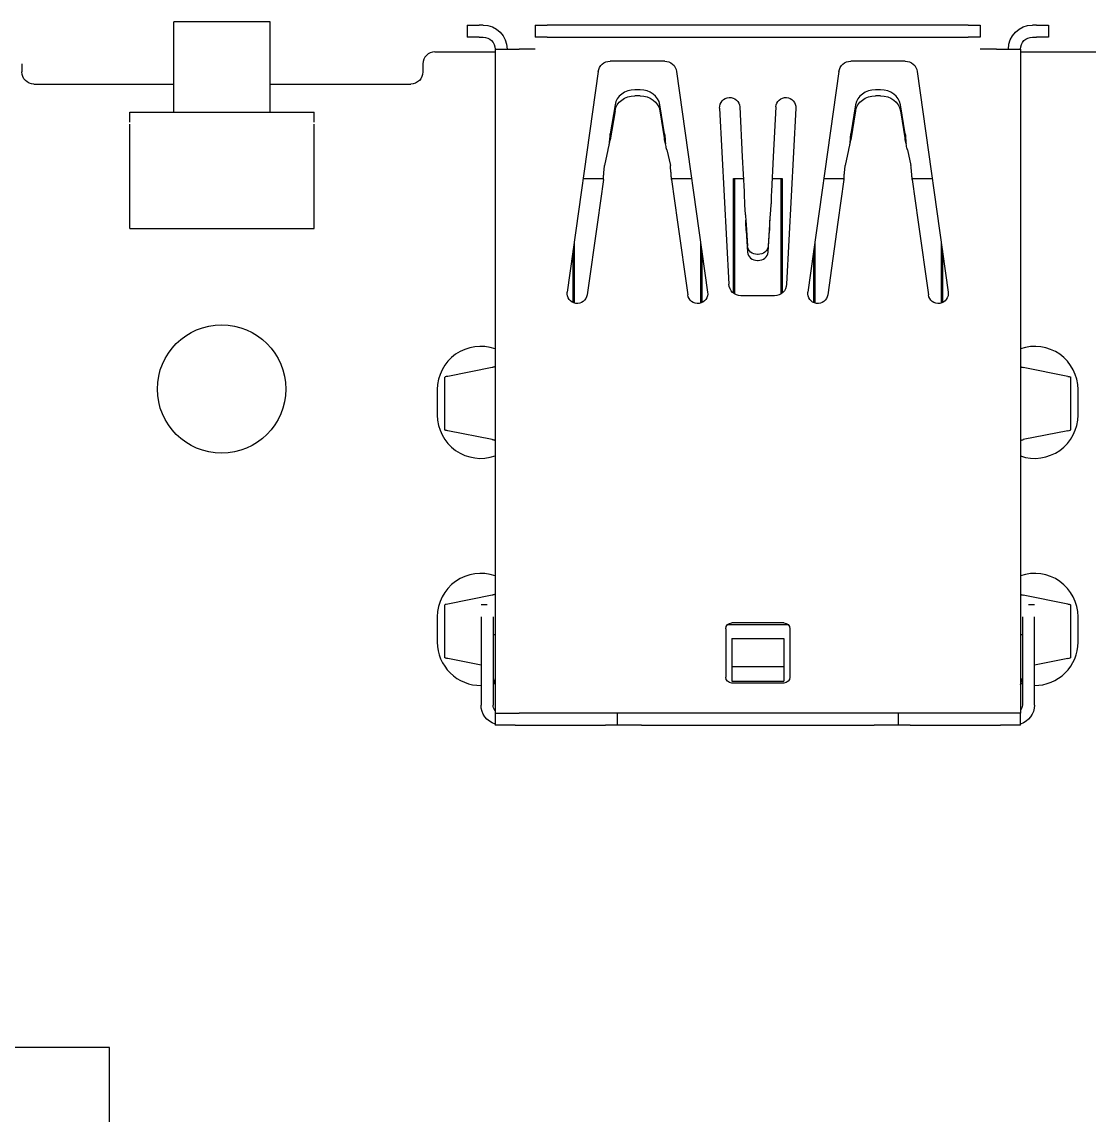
# Model space of a CAD drawing. Extents: x -34 to 51106, y -14166 to 1700.
# Drawn here: x 1660.62 to 1687.24, y 93.43 to 120.7 of the extents above; entities that cross this region are included whole.
import ezdxf

# ---------------------------------------------------------------- set-up
doc = ezdxf.new("R2010")
doc.units = 0
doc.layers.get('0').update_dxf_attribs({"linetype": 'CONTINUOUS'})

msp = doc.modelspace()

# ---------------------------------------------------------------- linework, layer by layer
at = {"linetype": 'CONTINUOUS'}
for p, q in [((1664.4128, 118.4489), (1664.4128, 120.6989)), ((1666.8128, 120.6989), (1664.4128, 120.6989)), ((1666.8128, 118.4489), (1666.8128, 120.6989)), ((1671.7228, 120.6189), (1671.7228, 120.3189)), ((1671.7228, 120.6189), (1672.0228, 120.6189)), ((1672.1228, 120.6189), (1672.0228, 120.6189)), ((1673.4228, 120.6189), (1673.4228, 120.3189)), ((1673.4228, 120.6189), (1673.7228, 120.6189)), ((1684.2228, 120.6189), (1673.7228, 120.6189)), ((1684.2228, 120.6189), (1684.5228, 120.6189)), ((1684.5228, 120.6189), (1684.5228, 120.3189)), ((1685.9228, 120.6189), (1685.8228, 120.6189)), ((1685.9228, 120.6189), (1686.2228, 120.6189)), ((1686.2228, 120.6189), (1686.2228, 120.3189)), ((1672.0228, 120.3189), (1671.7228, 120.3189)), ((1672.0228, 120.3189), (1672.1228, 120.3189)), ((1673.7228, 120.3189), (1673.4228, 120.3189)), ((1673.7228, 120.3189), (1684.2228, 120.3189)), ((1684.5228, 120.3189), (1684.2228, 120.3189)), ((1685.8228, 120.3189), (1685.9228, 120.3189)), ((1686.2228, 120.3189), (1685.9228, 120.3189)), ((1672.4228, 120.0189), (1672.4228, 103.4589)), ((1672.4228, 120.0189), (1673.0228, 120.0189)), ((1673.4228, 120.0189), (1673.0228, 120.0189)), ((1684.9228, 120.0189), (1684.5228, 120.0189)), ((1684.9228, 120.0189), (1685.5228, 120.0189)), ((1685.5228, 120.0189), (1685.5228, 103.4589)), ((1670.9228, 119.9489), (1672.4228, 119.9489)), ((1676.6528, 119.7189), (1675.2928, 119.7189)), ((1682.6528, 119.7189), (1681.2928, 119.7189)), ((1685.5228, 119.9489), (1689.4889, 119.9489)), ((1660.6228, 119.6489), (1660.6228, 119.4489)), ((1670.6228, 119.6489), (1670.6228, 119.4489)), ((1674.9958, 119.4606), (1674.2228, 113.961)), ((1676.9499, 119.4606), (1677.7228, 113.961)), ((1680.9958, 119.4606), (1680.2228, 113.961)), ((1682.9499, 119.4606), (1683.7228, 113.961)), ((1660.9228, 119.1489), (1664.4128, 119.1489)), ((1666.8128, 119.1489), (1670.3228, 119.1489)), ((1676.0369, 119.0053), (1675.9088, 119.0053)), ((1682.0369, 119.0053), (1681.9088, 119.0053)), ((1675.4137, 118.6325), (1675.2962, 117.9089)), ((1676.0369, 118.8553), (1675.9088, 118.8553)), ((1676.6495, 117.9089), (1676.532, 118.6325)), ((1681.4137, 118.6325), (1681.2962, 117.9089)), ((1682.0369, 118.8553), (1681.9088, 118.8553)), ((1682.6495, 117.9089), (1682.532, 118.6325)), ((1663.3128, 118.4489), (1667.9128, 118.4489)), ((1663.3128, 118.1989), (1663.3128, 118.4489)), ((1667.9128, 118.1989), (1667.9128, 118.4489)), ((1675.4137, 118.4825), (1675.2962, 117.7589)), ((1676.532, 118.4825), (1676.6495, 117.7589)), ((1678.0228, 118.5497), (1678.2533, 114.1532)), ((1678.5222, 118.5759), (1678.5875, 117.3289)), ((1679.4235, 118.5759), (1679.3582, 117.3289)), ((1679.9228, 118.5497), (1679.6924, 114.1532)), ((1681.4137, 118.4825), (1681.2962, 117.7589)), ((1682.532, 118.4825), (1682.6495, 117.7589)), ((1663.3128, 115.5489), (1663.3128, 118.1489)), ((1667.9128, 115.5489), (1667.9128, 118.1489)), ((1675.2962, 117.8066), (1675.2962, 117.9089)), ((1675.2962, 117.7589), (1675.2962, 117.8066)), ((1676.6495, 117.8066), (1676.6495, 117.9089)), ((1676.6495, 117.7589), (1676.6495, 117.8066)), ((1681.2962, 117.8066), (1681.2962, 117.9089)), ((1681.2962, 117.7589), (1681.2962, 117.8066)), ((1682.6495, 117.8066), (1682.6495, 117.9089)), ((1682.6495, 117.7589), (1682.6495, 117.8066)), ((1675.2382, 117.5057), (1675.1524, 117.1131)), ((1676.7074, 117.5057), (1676.7933, 117.1131)), ((1678.5875, 117.3289), (1678.6324, 116.4715)), ((1679.3582, 117.3289), (1679.3132, 116.4715)), ((1681.2382, 117.5057), (1681.1524, 117.1131)), ((1682.7074, 117.5057), (1682.7933, 117.1131)), ((1674.6203, 116.7889), (1675.1239, 116.7889)), ((1675.1223, 116.7684), (1674.9728, 115.7049)), ((1676.8218, 116.7889), (1677.3254, 116.7889)), ((1676.8234, 116.7684), (1676.9728, 115.7049)), ((1678.3678, 116.7889), (1678.6158, 116.7889)), ((1678.3678, 113.9327), (1678.3678, 116.7889)), ((1678.3928, 116.7889), (1678.3928, 113.9151)), ((1679.3299, 116.7889), (1679.5778, 116.7889)), ((1679.5528, 113.9151), (1679.5528, 116.7889)), ((1679.5778, 116.7889), (1679.5778, 113.9327)), ((1680.6203, 116.7889), (1681.1239, 116.7889)), ((1681.1223, 116.7684), (1680.9728, 115.7049)), ((1682.8218, 116.7889), (1683.3254, 116.7889)), ((1682.8234, 116.7684), (1682.9728, 115.7049)), ((1678.3678, 116.6589), (1678.3928, 116.6589)), ((1679.5528, 116.6589), (1679.5778, 116.6589)), ((1678.6437, 116.1268), (1678.662, 115.9021)), ((1679.302, 116.1268), (1679.2837, 115.9021)), ((1674.9728, 115.7049), (1674.718, 113.8914)), ((1676.9728, 115.7049), (1677.2277, 113.8914)), ((1678.6836, 115.6489), (1678.6836, 115.6011)), ((1678.6836, 115.6489), (1678.7166, 115.1041)), ((1679.2621, 115.6489), (1679.2291, 115.1041)), ((1679.2621, 115.6489), (1679.2621, 115.6011)), ((1680.9728, 115.7049), (1680.718, 113.8914)), ((1682.9728, 115.7049), (1683.2277, 113.8914)), ((1663.3128, 115.5489), (1667.9128, 115.5489)), ((1678.6836, 115.6011), (1678.6836, 115.4989)), ((1678.6836, 115.4989), (1678.7166, 114.9541)), ((1679.2291, 114.9541), (1679.2621, 115.4989)), ((1679.2621, 115.6011), (1679.2621, 115.4989)), ((1674.3928, 115.1706), (1674.3928, 113.6886)), ((1677.5528, 113.6886), (1677.5528, 115.1706)), ((1680.3928, 115.1706), (1680.3928, 113.6886)), ((1683.5528, 113.6886), (1683.5528, 115.1706)), ((1674.3678, 113.6982), (1674.3678, 114.9928)), ((1677.5778, 114.9928), (1677.5778, 113.6982)), ((1678.9794, 114.8989), (1678.9662, 114.8989)), ((1680.3678, 113.6982), (1680.3678, 114.9928)), ((1683.5778, 114.9928), (1683.5778, 113.6982)), ((1678.9662, 114.7489), (1678.9794, 114.7489)), ((1679.3928, 113.8689), (1678.5528, 113.8689)), ((1672.352, 112.0791), (1671.2437, 111.8579)), ((1686.702, 111.8579), (1685.5937, 112.0791)), ((1671.1728, 110.5196), (1671.1728, 111.8382)), ((1686.7728, 111.8382), (1686.7728, 110.5196)), ((1670.9826, 111.5267), (1670.9826, 110.8917)), ((1686.9592, 110.8917), (1686.9592, 111.5267)), ((1672.352, 110.2787), (1671.2437, 110.4999)), ((1686.702, 110.4999), (1685.5937, 110.2787)), ((1672.352, 106.3991), (1671.2437, 106.1779)), ((1686.702, 106.1779), (1685.5937, 106.3991)), ((1671.1728, 104.8396), (1671.1728, 106.1582)), ((1672.2228, 106.1589), (1672.0728, 106.1589)), ((1685.8728, 106.1589), (1685.7228, 106.1589)), ((1686.7728, 106.1582), (1686.7728, 104.8396)), ((1670.9826, 105.8625), (1670.9826, 105.2275)), ((1672.0728, 105.8589), (1672.0728, 103.6589)), ((1672.3728, 105.8589), (1672.3728, 103.6589)), ((1685.5728, 105.8589), (1685.5728, 103.6589)), ((1685.8728, 103.6589), (1685.8728, 105.8589)), ((1686.9592, 105.2275), (1686.9592, 105.8625)), ((1678.1728, 105.5589), (1678.1728, 104.3589)), ((1679.7346, 105.6589), (1678.211, 105.6589)), ((1679.6228, 105.7089), (1678.3228, 105.7089)), ((1679.7728, 105.5589), (1679.7728, 104.3589)), ((1672.4228, 105.4089), (1672.3728, 105.4089)), ((1678.3228, 105.3205), (1678.3228, 104.6205)), ((1678.3228, 105.3205), (1679.6228, 105.3205)), ((1679.6228, 105.3205), (1679.6228, 104.6205)), ((1685.5728, 105.4089), (1685.5228, 105.4089)), ((1672.0728, 104.6544), (1671.2437, 104.8199)), ((1686.702, 104.8199), (1685.8728, 104.6544)), ((1678.3228, 104.6205), (1679.6228, 104.6205)), ((1678.3228, 104.6205), (1678.3228, 104.2589)), ((1679.6228, 104.6205), (1679.6228, 104.2589)), ((1672.3728, 104.3315), (1672.4228, 104.1649)), ((1678.3228, 104.2589), (1679.6228, 104.2589)), ((1679.6228, 104.2089), (1678.3228, 104.2089)), ((1685.5228, 104.1649), (1685.5728, 104.3315)), ((1672.4228, 103.4589), (1672.4228, 103.1589)), ((1672.4228, 103.4589), (1673.0228, 103.4589)), ((1684.9228, 103.4589), (1673.0228, 103.4589)), ((1675.4728, 103.1589), (1675.4728, 103.4589)), ((1682.4728, 103.4589), (1682.4728, 103.1589)), ((1685.5228, 103.4589), (1684.9228, 103.4589)), ((1685.5228, 103.1589), (1685.5228, 103.4589)), ((1672.9228, 103.1589), (1672.4228, 103.1589)), ((1672.9228, 103.1589), (1675.1728, 103.1589)), ((1675.4728, 103.1589), (1675.1728, 103.1589)), ((1676.0728, 103.1589), (1675.4728, 103.1589)), ((1676.0728, 103.1589), (1681.8728, 103.1589)), ((1682.4728, 103.1589), (1681.8728, 103.1589)), ((1682.7728, 103.1589), (1682.4728, 103.1589)), ((1682.7728, 103.1589), (1685.0228, 103.1589)), ((1685.5228, 103.1589), (1685.0228, 103.1589)), ((1662.8108, 95.1176), (1639.8105, 95.1176)), ((1662.8108, 72.1174), (1662.8108, 95.1176))]:
    msp.add_line(p, q, dxfattribs=at)
msp.add_circle((1665.6036, 111.5419), 1.6, dxfattribs=at)
at = {"linetype": 'CONTINUOUS', "extrusion": (0, 0, -1)}
for centre, radius, start, end in [((-1672.1228, 120.0189), 0.6, 90, 180), ((-1685.8228, 120.0189), 0.6, 0, 90), ((-1672.1228, 120.0189), 0.3, 90, 180), ((-1685.8228, 120.0189), 0.3, 0, 90), ((-1675.2928, 119.4189), 0.3, 8, 90), ((-1676.6528, 119.4189), 0.3, 90, 172), ((-1681.2928, 119.4189), 0.3, 8, 90), ((-1682.6528, 119.4189), 0.3, 90, 172), ((-1660.9228, 119.4489), 0.3, 270, 360), ((-1670.3228, 119.4489), 0.3, 180, 270), ((-1678.2725, 118.5628), 0.25, 357, 177), ((-1679.6732, 118.5628), 0.25, 3, 183), ((-1678.5528, 114.1689), 0.3, 270, 357), ((-1679.3928, 114.1689), 0.3, 183, 270), ((-1674.4704, 113.9262), 0.25, 188, 8), ((-1677.4753, 113.9262), 0.25, 172, 352), ((-1680.4704, 113.9262), 0.25, 188, 8), ((-1683.4753, 113.9262), 0.25, 172, 352), ((-1678.3228, 105.5589), 0.15, 0, 90), ((-1679.6228, 105.5589), 0.15, 90, 180), ((-1678.3228, 104.3589), 0.15, 270, 360), ((-1679.6228, 104.3589), 0.15, 180, 270), ((-1672.5728, 103.6589), 0.5, 287.45759, 360), ((-1672.5728, 103.6589), 0.2, 318.59038, 360), ((-1685.3728, 103.6589), 0.2, 180, 221.40931), ((-1685.3728, 103.6589), 0.5, 180, 252.54231)]:
    msp.add_arc(centre, radius, start, end, dxfattribs=at)
at = {"linetype": 'CONTINUOUS'}
for centre, radius, start, end in [((1670.9228, 119.6489), 0.3, 90, 180), ((1672.0621, 111.5267), 1.0795, 70.48024, 180), ((1685.8797, 111.5267), 1.0795, 0, 109.30635), ((1672.0621, 110.8917), 1.0795, 180, 289.51977), ((1685.8797, 110.8917), 1.0795, 250.69365, 0), ((1672.0621, 105.8625), 1.0795, 70.48024, 180), ((1685.8797, 105.8625), 1.0795, 0, 109.30635), ((1672.0621, 105.2275), 1.0795, 180, 270.56771), ((1685.8797, 105.2275), 1.0795, 269.63357, 0), ((1672.0621, 105.2275), 1.0795, 286.72718, 288.83027), ((1685.8797, 105.2275), 1.0795, 251.36263, 253.48285)]:
    msp.add_arc(centre, radius, start, end, dxfattribs=at)
for centre, major_axis, ratio, start_param, end_param in [((1675.9088, 118.5723), (0.5, 0), 0.8660254, 1.5707962, 3.0019661), ((1676.0369, 118.5723), (0.5, 0), 0.8660254, 0.1396262, 1.5707962), ((1681.9088, 118.5723), (0.5, 0), 0.8660254, 1.5707962, 3.0019661), ((1682.0369, 118.5723), (0.5, 0), 0.8660254, 0.1396262, 1.5707962), ((1678.4728, 116.4614), (0.15, 0), 0.4725383, 3.936993, 4.1498538), ((1678.4728, 116.2411), (0.15, 0), 0.4725383, 3.9369929, 4.1498537), ((1679.4728, 116.4614), (0.15, 0), 0.4725383, 5.2749263, 5.487788), ((1679.4728, 116.2411), (0.15, 0), 0.4725383, 5.2749262, 5.4877879), ((1678.9662, 114.9654), (-0.25, 0), 0.8660254, 0.0523601, 1.5707965), ((1678.9794, 114.9654), (-0.25, 0), 0.8660254, 1.5707965, 3.089233)]:
    msp.add_ellipse(centre, major_axis=major_axis, ratio=ratio, start_param=start_param, end_param=end_param, dxfattribs=at)
at = {"linetype": 'CONTINUOUS', "extrusion": (0, 0, -1)}
for centre, major_axis, start_param, end_param in [((1675.9088, 118.4223), (-0.5, 0), 0.1396265, 1.5707965), ((1676.0369, 118.4223), (-0.5, 0), 1.5707965, 3.0019665), ((1681.9088, 118.4223), (-0.5, 0), 0.1396265, 1.5707965), ((1682.0369, 118.4223), (-0.5, 0), 1.5707965, 3.0019665), ((1678.9662, 115.1154), (0.25, 0), 1.5707962, 3.0892326), ((1678.9794, 115.1154), (0.25, 0), 0.0523597, 1.5707962)]:
    msp.add_ellipse(centre, major_axis=major_axis, ratio=0.8660254, start_param=start_param, end_param=end_param, dxfattribs=at)
at = {"linetype": 'CONTINUOUS'}
for points, knots in [([(1675.2745, 117.6589), (1675.2769, 117.6879), (1675.2793, 117.7169), (1675.2866, 117.8031), (1675.2914, 117.8583), (1675.2962, 117.9089)], [-0.026338725, -0.026338725, -0.026338725, -0.026338725, -0.017568859, -0.017568859, -0.000001, -0.000001, -0.000001, -0.000001]), ([(1676.6495, 117.9089), (1676.6543, 117.8583), (1676.6591, 117.8031), (1676.6664, 117.7169), (1676.6688, 117.6879), (1676.6712, 117.6589)], [0.000001, 0.000001, 0.000001, 0.000001, 0.017568859, 0.017568859, 0.026337766, 0.026337766, 0.026337766, 0.026337766]), ([(1681.2745, 117.6589), (1681.2769, 117.6879), (1681.2793, 117.7169), (1681.2866, 117.8031), (1681.2914, 117.8583), (1681.2962, 117.9089)], [-0.026338725, -0.026338725, -0.026338725, -0.026338725, -0.017568859, -0.017568859, -0.000001, -0.000001, -0.000001, -0.000001]), ([(1682.6495, 117.9089), (1682.6543, 117.8583), (1682.6591, 117.8031), (1682.6664, 117.7169), (1682.6688, 117.6879), (1682.6712, 117.6589)], [0.000001, 0.000001, 0.000001, 0.000001, 0.017568859, 0.017568859, 0.026337766, 0.026337766, 0.026337766, 0.026337766]), ([(1675.2382, 117.5057), (1675.2409, 117.514), (1675.2436, 117.5233), (1675.2463, 117.5334), (1675.249, 117.5435), (1675.2517, 117.5544), (1675.2544, 117.5659), (1675.2571, 117.5774), (1675.2598, 117.5895), (1675.2625, 117.6019), (1675.2641, 117.6092), (1675.2656, 117.6166), (1675.2672, 117.6242), (1675.2699, 117.6369), (1675.2726, 117.6499), (1675.2753, 117.6629), (1675.278, 117.6758), (1675.2807, 117.6888), (1675.2834, 117.7014), (1675.2861, 117.7141), (1675.2888, 117.7265), (1675.2915, 117.7384), (1675.2931, 117.7454), (1675.2946, 117.7523), (1675.2962, 117.7589)], [0, 0, 0, 0, 0.139285, 0.139285, 0.139285, 0.2785068, 0.2785068, 0.2785068, 0.4178827, 0.4178827, 0.4178827, 0.5, 0.5, 0.5, 0.6393911, 0.6393911, 0.6393911, 0.7786303, 0.7786303, 0.7786303, 0.9178879, 0.9178879, 0.9178879, 1, 1, 1, 1]), ([(1676.7074, 117.5057), (1676.7026, 117.5207), (1676.6978, 117.5387), (1676.6881, 117.5791), (1676.6833, 117.6012), (1676.6736, 117.6471), (1676.6688, 117.6706), (1676.6591, 117.7166), (1676.6543, 117.7387), (1676.6495, 117.7589)], [-0.02859411, -0.02859411, -0.02859411, -0.02859411, -0.021442567, -0.021442567, -0.014297555, -0.014297555, -0.007152544, -0.007152544, -0.000001, -0.000001, -0.000001, -0.000001]), ([(1681.2382, 117.5057), (1681.2409, 117.514), (1681.2436, 117.5233), (1681.2463, 117.5334), (1681.249, 117.5435), (1681.2517, 117.5544), (1681.2544, 117.5659), (1681.2571, 117.5774), (1681.2598, 117.5895), (1681.2625, 117.6019), (1681.2641, 117.6092), (1681.2656, 117.6166), (1681.2672, 117.6242), (1681.2699, 117.6369), (1681.2726, 117.6499), (1681.2753, 117.6629), (1681.278, 117.6758), (1681.2807, 117.6888), (1681.2834, 117.7014), (1681.2861, 117.7141), (1681.2888, 117.7265), (1681.2915, 117.7384), (1681.2931, 117.7454), (1681.2946, 117.7523), (1681.2962, 117.7589)], [0, 0, 0, 0, 0.139285, 0.139285, 0.139285, 0.2785068, 0.2785068, 0.2785068, 0.4178827, 0.4178827, 0.4178827, 0.5, 0.5, 0.5, 0.6393911, 0.6393911, 0.6393911, 0.7786303, 0.7786303, 0.7786303, 0.9178879, 0.9178879, 0.9178879, 1, 1, 1, 1]), ([(1682.7074, 117.5057), (1682.7026, 117.5207), (1682.6978, 117.5387), (1682.6881, 117.5791), (1682.6833, 117.6012), (1682.6736, 117.6471), (1682.6688, 117.6706), (1682.6591, 117.7166), (1682.6543, 117.7387), (1682.6495, 117.7589)], [-0.02859411, -0.02859411, -0.02859411, -0.02859411, -0.021442567, -0.021442567, -0.014297555, -0.014297555, -0.007152544, -0.007152544, -0.000001, -0.000001, -0.000001, -0.000001]), ([(1675.1223, 116.7684), (1675.1248, 116.8012), (1675.1273, 116.8338), (1675.1298, 116.8657), (1675.1323, 116.8977), (1675.1349, 116.9289), (1675.1374, 116.9586), (1675.1399, 116.9883), (1675.1424, 117.0164), (1675.1449, 117.0424), (1675.1474, 117.0684), (1675.1499, 117.0921), (1675.1524, 117.1131)], [0.000001, 0.000001, 0.000001, 0.000001, 0.009850423, 0.009850423, 0.009850423, 0.019713059, 0.019713059, 0.019713059, 0.029575694, 0.029575694, 0.029575694, 0.039425117, 0.039425117, 0.039425117, 0.039425117]), ([(1676.8234, 116.7684), (1676.8209, 116.8012), (1676.8184, 116.8338), (1676.8158, 116.8657), (1676.8133, 116.8977), (1676.8108, 116.9289), (1676.8083, 116.9586), (1676.8058, 116.9883), (1676.8033, 117.0164), (1676.8008, 117.0424), (1676.7983, 117.0684), (1676.7958, 117.0921), (1676.7933, 117.1131)], [0.000001, 0.000001, 0.000001, 0.000001, 0.009850423, 0.009850423, 0.009850423, 0.019713059, 0.019713059, 0.019713059, 0.029575694, 0.029575694, 0.029575694, 0.039425117, 0.039425117, 0.039425117, 0.039425117]), ([(1681.1223, 116.7684), (1681.1248, 116.8012), (1681.1273, 116.8338), (1681.1298, 116.8657), (1681.1323, 116.8977), (1681.1349, 116.9289), (1681.1374, 116.9586), (1681.1399, 116.9883), (1681.1424, 117.0164), (1681.1449, 117.0424), (1681.1474, 117.0684), (1681.1499, 117.0921), (1681.1524, 117.1131)], [0.000001, 0.000001, 0.000001, 0.000001, 0.009850423, 0.009850423, 0.009850423, 0.019713059, 0.019713059, 0.019713059, 0.029575694, 0.029575694, 0.029575694, 0.039425117, 0.039425117, 0.039425117, 0.039425117]), ([(1682.8234, 116.7684), (1682.8209, 116.8012), (1682.8184, 116.8338), (1682.8158, 116.8657), (1682.8133, 116.8977), (1682.8108, 116.9289), (1682.8083, 116.9586), (1682.8058, 116.9883), (1682.8033, 117.0164), (1682.8008, 117.0424), (1682.7983, 117.0684), (1682.7958, 117.0921), (1682.7933, 117.1131)], [0.000001, 0.000001, 0.000001, 0.000001, 0.009850423, 0.009850423, 0.009850423, 0.019713059, 0.019713059, 0.019713059, 0.029575694, 0.029575694, 0.029575694, 0.039425117, 0.039425117, 0.039425117, 0.039425117]), ([(1678.6324, 116.4715), (1678.6331, 116.4472), (1678.6338, 116.4228), (1678.6345, 116.3988), (1678.6352, 116.3747), (1678.6359, 116.351), (1678.6366, 116.3279), (1678.6373, 116.3048), (1678.638, 116.2824), (1678.6387, 116.2608), (1678.6394, 116.2393), (1678.6401, 116.2187), (1678.6408, 116.1993), (1678.6415, 116.1799), (1678.6422, 116.1617), (1678.6429, 116.145), (1678.6431, 116.1387), (1678.6434, 116.1327), (1678.6437, 116.1268)], [0, 0, 0, 0, 0.1861166, 0.1861166, 0.1861166, 0.3722145, 0.3722145, 0.3722145, 0.5583631, 0.5583631, 0.5583631, 0.7444675, 0.7444675, 0.7444675, 0.9305866, 0.9305866, 0.9305866, 1, 1, 1, 1]), ([(1679.3132, 116.4715), (1679.3125, 116.4472), (1679.3118, 116.4228), (1679.3112, 116.3988), (1679.3105, 116.3747), (1679.3098, 116.351), (1679.3091, 116.3279), (1679.3084, 116.3048), (1679.3077, 116.2824), (1679.307, 116.2608), (1679.3063, 116.2393), (1679.3056, 116.2187), (1679.3049, 116.1993), (1679.3042, 116.1799), (1679.3035, 116.1617), (1679.3028, 116.145), (1679.3025, 116.1387), (1679.3023, 116.1327), (1679.302, 116.1268)], [0, 0, 0, 0, 0.1861166, 0.1861166, 0.1861166, 0.3722145, 0.3722145, 0.3722145, 0.5583631, 0.5583631, 0.5583631, 0.7444675, 0.7444675, 0.7444675, 0.9305866, 0.9305866, 0.9305866, 1, 1, 1, 1]), ([(1678.662, 115.9021), (1678.6638, 115.8871), (1678.6656, 115.8691), (1678.6692, 115.8287), (1678.671, 115.8066), (1678.6746, 115.7606), (1678.6764, 115.7371), (1678.68, 115.6912), (1678.6818, 115.6691), (1678.6836, 115.6489)], [-0.028080773, -0.028080773, -0.028080773, -0.028080773, -0.021057504, -0.021057504, -0.014040887, -0.014040887, -0.00702427, -0.00702427, -0.000001, -0.000001, -0.000001, -0.000001]), ([(1679.2837, 115.9021), (1679.2827, 115.8938), (1679.2817, 115.8845), (1679.2807, 115.8743), (1679.2797, 115.8643), (1679.2787, 115.8534), (1679.2777, 115.8419), (1679.2767, 115.8304), (1679.2757, 115.8183), (1679.2747, 115.8059), (1679.2741, 115.7986), (1679.2735, 115.7911), (1679.2729, 115.7836), (1679.2719, 115.7709), (1679.2709, 115.7579), (1679.2699, 115.7449), (1679.2689, 115.7319), (1679.2679, 115.719), (1679.2669, 115.7063), (1679.2659, 115.6937), (1679.2649, 115.6813), (1679.2638, 115.6694), (1679.2633, 115.6623), (1679.2627, 115.6555), (1679.2621, 115.6489)], [0, 0, 0, 0, 0.139285, 0.139285, 0.139285, 0.2785068, 0.2785068, 0.2785068, 0.4178827, 0.4178827, 0.4178827, 0.5, 0.5, 0.5, 0.6393911, 0.6393911, 0.6393911, 0.7786303, 0.7786303, 0.7786303, 0.9178879, 0.9178879, 0.9178879, 1, 1, 1, 1]), ([(1678.6836, 115.4989), (1678.6818, 115.5494), (1678.68, 115.6047), (1678.6773, 115.6908), (1678.6764, 115.7199), (1678.6755, 115.7489)], [0.000001, 0.000001, 0.000001, 0.000001, 0.017517031, 0.017517031, 0.026260123, 0.026260123, 0.026260123, 0.026260123]), ([(1679.2702, 115.7489), (1679.2693, 115.7199), (1679.2684, 115.6908), (1679.2657, 115.6047), (1679.2639, 115.5494), (1679.2621, 115.4989)], [-0.026260921, -0.026260921, -0.026260921, -0.026260921, -0.017517031, -0.017517031, -0.000001, -0.000001, -0.000001, -0.000001]), ([(1672.4228, 112.1106), (1672.4228, 112.1073), (1672.4204, 112.1039), (1672.4155, 112.1005), (1672.4105, 112.0972), (1672.4032, 112.0938), (1672.3935, 112.0904), (1672.3837, 112.087), (1672.3716, 112.0837), (1672.3573, 112.0803), (1672.3556, 112.0799), (1672.3538, 112.0795), (1672.352, 112.0791)], [0, 0, 0, 0, 0.3203947, 0.3203947, 0.3203947, 0.64073216, 0.64073216, 0.64073216, 0.96107517, 0.96107517, 0.96107517, 1, 1, 1, 1]), ([(1685.5228, 112.1106), (1685.5228, 112.1073), (1685.5253, 112.1039), (1685.5302, 112.1005), (1685.5352, 112.0971), (1685.5425, 112.0938), (1685.5523, 112.0904), (1685.562, 112.087), (1685.5741, 112.0836), (1685.5884, 112.0803), (1685.5902, 112.0799), (1685.5919, 112.0795), (1685.5937, 112.0791)], [0, 0, 0, 0, 0.32059499, 0.32059499, 0.32059499, 0.6411362, 0.6411362, 0.6411362, 0.96168298, 0.96168298, 0.96168298, 1, 1, 1, 1]), ([(1671.2437, 111.8579), (1671.2124, 111.8534), (1671.1911, 111.849), (1671.1754, 111.8425), (1671.1728, 111.8403), (1671.1728, 111.8382)], [0.000001, 0.000001, 0.000001, 0.000001, 0.021471207, 0.021471207, 0.031888526, 0.031888526, 0.031888526, 0.031888526]), ([(1686.702, 111.8579), (1686.7166, 111.8558), (1686.7291, 111.8537), (1686.7393, 111.8517), (1686.7495, 111.8496), (1686.7574, 111.8475), (1686.763, 111.8455), (1686.7686, 111.8434), (1686.7718, 111.8414), (1686.7726, 111.8393), (1686.7728, 111.8389), (1686.7728, 111.8386), (1686.7728, 111.8382)], [0, 0, 0, 0, 0.11691023, 0.11691023, 0.11691023, 0.2338382, 0.2338382, 0.2338382, 0.35076067, 0.35076067, 0.35076067, 0.37134731, 0.37134731, 0.37134731, 0.37134731]), ([(1671.2437, 110.4999), (1671.2291, 110.502), (1671.2166, 110.504), (1671.2064, 110.5061), (1671.1962, 110.5082), (1671.1883, 110.5102), (1671.1827, 110.5123), (1671.1771, 110.5143), (1671.1739, 110.5164), (1671.1731, 110.5185), (1671.1729, 110.5188), (1671.1728, 110.5192), (1671.1728, 110.5196)], [0, 0, 0, 0, 0.11691023, 0.11691023, 0.11691023, 0.2338382, 0.2338382, 0.2338382, 0.35076067, 0.35076067, 0.35076067, 0.37134745, 0.37134745, 0.37134745, 0.37134745]), ([(1686.702, 110.4999), (1686.7333, 110.5043), (1686.7546, 110.5087), (1686.7703, 110.5153), (1686.7728, 110.5174), (1686.7728, 110.5196)], [0.000001, 0.000001, 0.000001, 0.000001, 0.021471207, 0.021471207, 0.031888514, 0.031888514, 0.031888514, 0.031888514]), ([(1672.4228, 110.2471), (1672.4228, 110.2505), (1672.4204, 110.2539), (1672.4154, 110.2573), (1672.4105, 110.2606), (1672.4032, 110.264), (1672.3934, 110.2674), (1672.3837, 110.2707), (1672.3716, 110.2741), (1672.3572, 110.2775), (1672.3555, 110.2779), (1672.3538, 110.2783), (1672.352, 110.2787)], [0, 0, 0, 0, 0.32059499, 0.32059499, 0.32059499, 0.6411362, 0.6411362, 0.6411362, 0.96168298, 0.96168298, 0.96168298, 1, 1, 1, 1]), ([(1685.5228, 110.2471), (1685.5228, 110.2505), (1685.5253, 110.2539), (1685.5302, 110.2572), (1685.5351, 110.2606), (1685.5425, 110.264), (1685.5522, 110.2674), (1685.5619, 110.2707), (1685.574, 110.2741), (1685.5884, 110.2775), (1685.5901, 110.2779), (1685.5919, 110.2783), (1685.5937, 110.2787)], [0, 0, 0, 0, 0.3203947, 0.3203947, 0.3203947, 0.64073216, 0.64073216, 0.64073216, 0.96107517, 0.96107517, 0.96107517, 1, 1, 1, 1]), ([(1672.4228, 106.4306), (1672.4228, 106.4273), (1672.4204, 106.4239), (1672.4155, 106.4205), (1672.4105, 106.4172), (1672.4032, 106.4138), (1672.3935, 106.4104), (1672.3837, 106.407), (1672.3716, 106.4037), (1672.3573, 106.4003), (1672.3556, 106.3999), (1672.3538, 106.3995), (1672.352, 106.3991)], [0, 0, 0, 0, 0.3203947, 0.3203947, 0.3203947, 0.64073216, 0.64073216, 0.64073216, 0.96107517, 0.96107517, 0.96107517, 1, 1, 1, 1]), ([(1685.5228, 106.4306), (1685.5228, 106.4273), (1685.5253, 106.4239), (1685.5302, 106.4205), (1685.5352, 106.4171), (1685.5425, 106.4138), (1685.5523, 106.4104), (1685.562, 106.407), (1685.5741, 106.4036), (1685.5884, 106.4003), (1685.5902, 106.3999), (1685.5919, 106.3995), (1685.5937, 106.3991)], [0, 0, 0, 0, 0.32059499, 0.32059499, 0.32059499, 0.6411362, 0.6411362, 0.6411362, 0.96168298, 0.96168298, 0.96168298, 1, 1, 1, 1]), ([(1671.2437, 106.1779), (1671.2124, 106.1734), (1671.1911, 106.169), (1671.1754, 106.1625), (1671.1728, 106.1603), (1671.1728, 106.1582)], [0.000001, 0.000001, 0.000001, 0.000001, 0.021471207, 0.021471207, 0.031888526, 0.031888526, 0.031888526, 0.031888526]), ([(1686.702, 106.1779), (1686.7166, 106.1758), (1686.7291, 106.1737), (1686.7393, 106.1717), (1686.7495, 106.1696), (1686.7574, 106.1675), (1686.763, 106.1655), (1686.7686, 106.1634), (1686.7718, 106.1614), (1686.7726, 106.1593), (1686.7728, 106.1589), (1686.7728, 106.1586), (1686.7728, 106.1582)], [0, 0, 0, 0, 0.11691023, 0.11691023, 0.11691023, 0.2338382, 0.2338382, 0.2338382, 0.35076067, 0.35076067, 0.35076067, 0.37134731, 0.37134731, 0.37134731, 0.37134731]), ([(1671.2437, 104.8199), (1671.2291, 104.822), (1671.2166, 104.824), (1671.2064, 104.8261), (1671.1962, 104.8282), (1671.1883, 104.8302), (1671.1827, 104.8323), (1671.1771, 104.8343), (1671.1739, 104.8364), (1671.1731, 104.8385), (1671.1729, 104.8388), (1671.1728, 104.8392), (1671.1728, 104.8396)], [0, 0, 0, 0, 0.11691023, 0.11691023, 0.11691023, 0.2338382, 0.2338382, 0.2338382, 0.35076067, 0.35076067, 0.35076067, 0.37134745, 0.37134745, 0.37134745, 0.37134745]), ([(1686.702, 104.8199), (1686.7333, 104.8243), (1686.7546, 104.8287), (1686.7703, 104.8353), (1686.7728, 104.8374), (1686.7728, 104.8396)], [0.000001, 0.000001, 0.000001, 0.000001, 0.021471207, 0.021471207, 0.031888514, 0.031888514, 0.031888514, 0.031888514])]:
    msp.add_open_spline(points, degree=3, knots=knots, dxfattribs=at)

doc.saveas('drawing.dxf')
